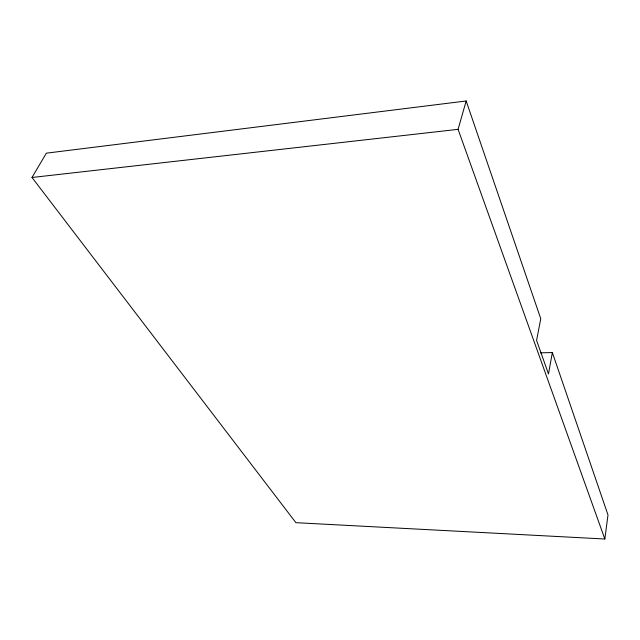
<?xml version="1.0" encoding="UTF-8"?>
<svg xmlns="http://www.w3.org/2000/svg" width="640" height="640" viewBox="0 0 640 640"><rect width="100%" height="100%" fill="white"/><g stroke="black" fill="none" stroke-linecap="round" stroke-linejoin="round"><path stroke-width="0.96" d="M552.36 352.568L548.48 373.928L536.576 340.4L540.768 318.728L466.168 100.984L46.36 153.168L32 177.488L295.904 522.68L604.84 539.016L608 514.96L552.36 352.568L540.376 352.808M604.84 539.016L458.08 129.344L466.168 100.984M32 177.488L458.08 129.344"/></g></svg>
